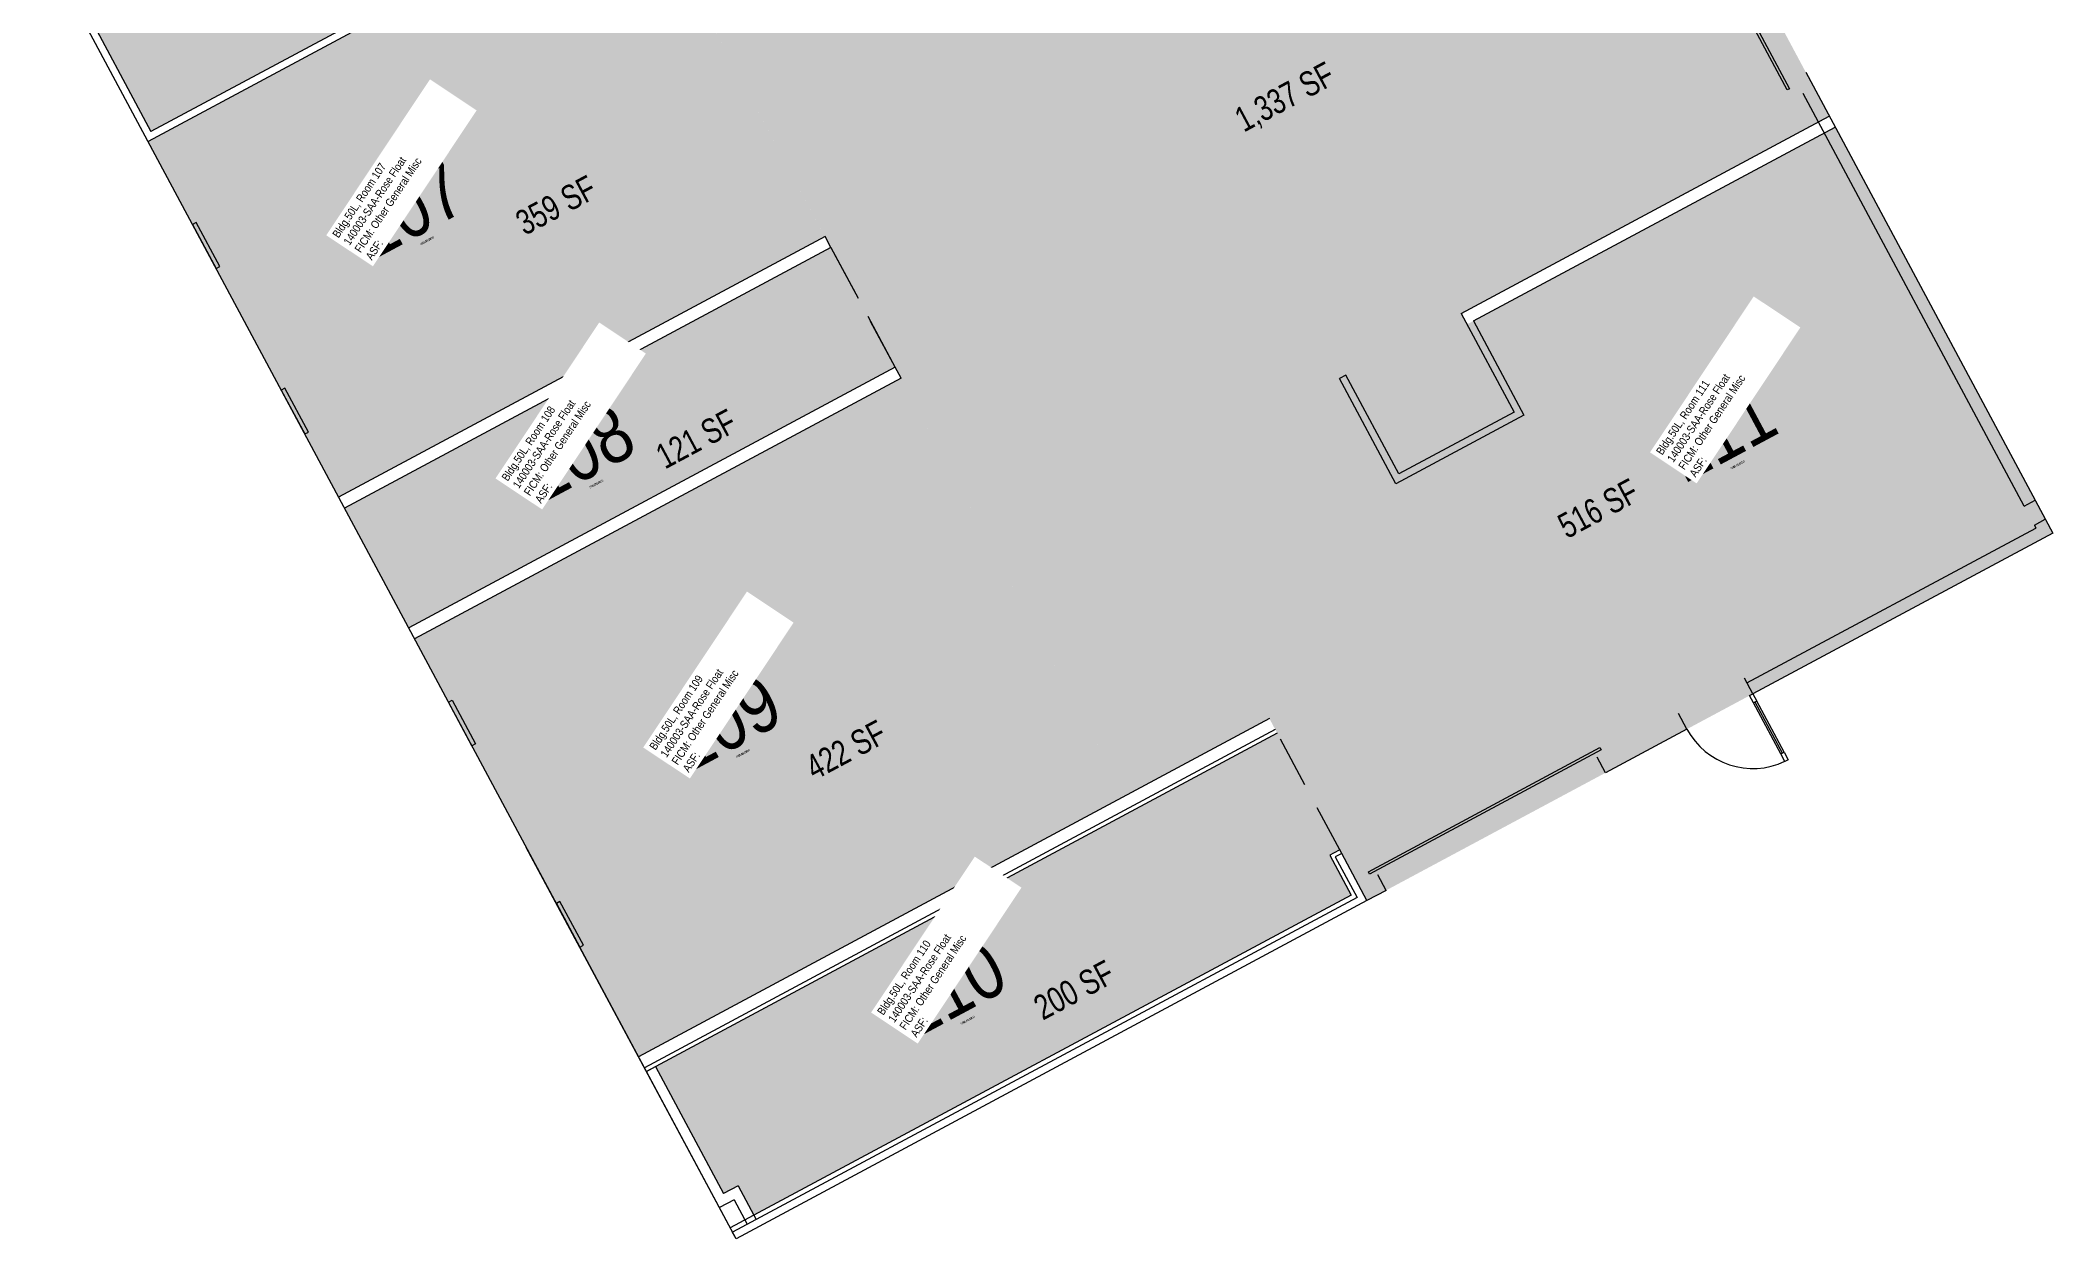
# Model space of a CAD drawing. Header units: inches. Extents: x 69176501 to 69177476, y 27690049 to 27691060.
# Drawn here: x 69176506 to 69177476, y 27690049 to 27690627 of the extents above; entities that cross this region are included whole.
import ezdxf
from ezdxf.enums import TextEntityAlignment as Align

# ---------------------------------------------------------------- set-up
doc = ezdxf.new("R2010")
doc.units = ezdxf.units.IN
doc.header["$LTSCALE"] = 100
doc.header["$MEASUREMENT"] = 0
doc.linetypes.add('DASHED2', pattern=[0.375, 0.25, -0.125])
for name, color, linetype in [('A-DOOR', 2, 'CONTINUOUS'), ('A-IDEN-RNUM', 7, 'CONTINUOUS'), ('A-IDEN-SNUM', 4, 'CONTINUOUS'), ('A-IDEN-VNUM', 4, 'CONTINUOUS'), ('A-WALL', 5, 'CONTINUOUS'), ('AREA-TEXT', 3, 'CONTINUOUS'), ('Rooms-Category-Color', 7, 'CONTINUOUS'), ('Rooms-College-Color', 7, 'CONTINUOUS'), ('Rooms-Department-Color', 7, 'CONTINUOUS'), ('Rooms-Division-Color', 7, 'CONTINUOUS'), ('Rooms-Information', 7, 'CONTINUOUS')]:
    doc.layers.add(name, color=color, linetype=linetype)
doc.styles.add('CP_AREA', font='arial.ttf', dxfattribs={"height": 15})
doc.styles.add('CP_ROOMSNUMBER', font='arial.ttf', dxfattribs={"height": 1})
doc.styles.add('CP_ROOMVNUMBER', font='arial.ttf', dxfattribs={"width": 0.85, "height": 0.075})

msp = doc.modelspace()

# ---------------------------------------------------------------- hatches: boundary and pattern name
at = {"layer": 'Rooms-Category-Color', "true_color": 0xfbafa2}
for points in [[(69177182.42, 27690936.56), (69177031.7, 27690855.79), (69177041.61, 27690837.28), (69176792.17, 27690703.61), (69177028.58, 27690262.46), (69177098.21, 27690299.77), (69177159.12, 27690412.96), (69177131.96, 27690463.65), (69177368.05, 27690590.16)], [(69176505.77, 27690682.31), (69176696.38, 27690784.45), (69176707.81, 27690763.12), (69176719.27, 27690769.26), (69176761.21, 27690690.99), (69176559.15, 27690582.71)], [(69176557.72, 27690577.97), (69176792.17, 27690703.61), (69176884.04, 27690532.17), (69176649.58, 27690406.53)], [(69177370.88, 27690584.87), (69177193.41, 27690489.77), (69177190.57, 27690495.06), (69177131.96, 27690463.65), (69177159.12, 27690412.96), (69177098.21, 27690299.77), (69177145.2, 27690212.07), (69177475.74, 27690389.19)], [(69176652.42, 27690401.24), (69176886.88, 27690526.88), (69176917.81, 27690469.15), (69176683.36, 27690343.51)], [(69176686.19, 27690338.22), (69176920.65, 27690463.86), (69177028.58, 27690262.46), (69176794.12, 27690136.82)], [(69176802.3, 27690132.13), (69177101.99, 27690292.72), (69177132.1, 27690236.53), (69177127.25, 27690233.93), (69177137.52, 27690214.76), (69176849.74, 27690060.54), (69176842.18, 27690074.65), (69176835.13, 27690070.87)]]:
    msp.add_hatch(color=21, dxfattribs=at).paths.add_polyline_path(points)
at = {"layer": 'Rooms-College-Color', "true_color": 0xadadad}
for points in [[(69177182.42, 27690936.56), (69177031.7, 27690855.79), (69177041.61, 27690837.28), (69176792.17, 27690703.61), (69177028.58, 27690262.46), (69177098.21, 27690299.77), (69177159.12, 27690412.96), (69177131.96, 27690463.65), (69177368.05, 27690590.16)], [(69176505.77, 27690682.31), (69176696.38, 27690784.45), (69176707.81, 27690763.12), (69176719.27, 27690769.26), (69176761.21, 27690690.99), (69176559.15, 27690582.71)], [(69176557.72, 27690577.97), (69176792.17, 27690703.61), (69176884.04, 27690532.17), (69176649.58, 27690406.53)], [(69177370.88, 27690584.87), (69177193.41, 27690489.77), (69177190.57, 27690495.06), (69177131.96, 27690463.65), (69177159.12, 27690412.96), (69177098.21, 27690299.77), (69177145.2, 27690212.07), (69177475.74, 27690389.19)], [(69176652.42, 27690401.24), (69176886.88, 27690526.88), (69176917.81, 27690469.15), (69176683.36, 27690343.51)], [(69176686.19, 27690338.22), (69176920.65, 27690463.86), (69177028.58, 27690262.46), (69176794.12, 27690136.82)], [(69176802.3, 27690132.13), (69177101.99, 27690292.72), (69177132.1, 27690236.53), (69177127.25, 27690233.93), (69177137.52, 27690214.76), (69176849.74, 27690060.54), (69176842.18, 27690074.65), (69176835.13, 27690070.87)]]:
    msp.add_hatch(color=253, dxfattribs=at).paths.add_polyline_path(points)
at = {"layer": 'Rooms-Department-Color', "true_color": 0x604aed}
for points in [[(69177182.42, 27690936.56), (69177031.7, 27690855.79), (69177041.61, 27690837.28), (69176792.17, 27690703.61), (69177028.58, 27690262.46), (69177098.21, 27690299.77), (69177159.12, 27690412.96), (69177131.96, 27690463.65), (69177368.05, 27690590.16)], [(69176505.77, 27690682.31), (69176696.38, 27690784.45), (69176707.81, 27690763.12), (69176719.27, 27690769.26), (69176761.21, 27690690.99), (69176559.15, 27690582.71)], [(69176557.72, 27690577.97), (69176792.17, 27690703.61), (69176884.04, 27690532.17), (69176649.58, 27690406.53)], [(69177370.88, 27690584.87), (69177193.41, 27690489.77), (69177190.57, 27690495.06), (69177131.96, 27690463.65), (69177159.12, 27690412.96), (69177098.21, 27690299.77), (69177145.2, 27690212.07), (69177475.74, 27690389.19)], [(69176652.42, 27690401.24), (69176886.88, 27690526.88), (69176917.81, 27690469.15), (69176683.36, 27690343.51)], [(69176686.19, 27690338.22), (69176920.65, 27690463.86), (69177028.58, 27690262.46), (69176794.12, 27690136.82)], [(69176802.3, 27690132.13), (69177101.99, 27690292.72), (69177132.1, 27690236.53), (69177127.25, 27690233.93), (69177137.52, 27690214.76), (69176849.74, 27690060.54), (69176842.18, 27690074.65), (69176835.13, 27690070.87)]]:
    msp.add_hatch(color=173, dxfattribs=at).paths.add_polyline_path(points)
at = {"layer": 'Rooms-Division-Color', "true_color": 0x604aed}
for points in [[(69177182.42, 27690936.56), (69177031.7, 27690855.79), (69177041.61, 27690837.28), (69176792.17, 27690703.61), (69177028.58, 27690262.46), (69177098.21, 27690299.77), (69177159.12, 27690412.96), (69177131.96, 27690463.65), (69177368.05, 27690590.16)], [(69176505.77, 27690682.31), (69176696.38, 27690784.45), (69176707.81, 27690763.12), (69176719.27, 27690769.26), (69176761.21, 27690690.99), (69176559.15, 27690582.71)], [(69176557.72, 27690577.97), (69176792.17, 27690703.61), (69176884.04, 27690532.17), (69176649.58, 27690406.53)], [(69177370.88, 27690584.87), (69177193.41, 27690489.77), (69177190.57, 27690495.06), (69177131.96, 27690463.65), (69177159.12, 27690412.96), (69177098.21, 27690299.77), (69177145.2, 27690212.07), (69177475.74, 27690389.19)], [(69176652.42, 27690401.24), (69176886.88, 27690526.88), (69176917.81, 27690469.15), (69176683.36, 27690343.51)], [(69176686.19, 27690338.22), (69176920.65, 27690463.86), (69177028.58, 27690262.46), (69176794.12, 27690136.82)], [(69176802.3, 27690132.13), (69177101.99, 27690292.72), (69177132.1, 27690236.53), (69177127.25, 27690233.93), (69177137.52, 27690214.76), (69176849.74, 27690060.54), (69176842.18, 27690074.65), (69176835.13, 27690070.87)]]:
    msp.add_hatch(color=173, dxfattribs=at).paths.add_polyline_path(points)

# ---------------------------------------------------------------- linework, layer by layer
at = {"layer": 'A-DOOR'}
for p, q in [((69177344.74, 27690282.74), (69177331.53, 27690307.38)), ((69177345.51, 27690283.15), (69177332.3, 27690307.79)), ((69177346.28, 27690283.56), (69177333.07, 27690308.21))]:
    msp.add_line(p, q, dxfattribs=at)
for points in [[(69177243.71, 27690799.55), (69177348.84, 27690603.36), (69177347.74, 27690602.77), (69177242.61, 27690798.96), (69177243.71, 27690799.55)], [(69177258.08, 27690284.69), (69177146.51, 27690224.9), (69177145.92, 27690226), (69177257.49, 27690285.79), (69177258.08, 27690284.69)]]:
    msp.add_lwpolyline(points, dxfattribs=at)
for points in [[(69177333.07, 27690308.21), (69177331.53, 27690307.38), (69177329.64, 27690310.91), (69177331.18, 27690311.73)], [(69177344.74, 27690282.74), (69177346.28, 27690283.56), (69177348.19, 27690280), (69177346.65, 27690279.18)]]:
    msp.add_lwpolyline(points, close=True, dxfattribs=at)
msp.add_arc((69177331.18, 27690311.73), 36, 208.18583, 295.39952, dxfattribs=at)
at = {"layer": 'A-WALL'}
for p, q in [((69176726.84, 27690672.57), (69176559.15, 27690582.71)), ((69176728.49, 27690669.48), (69176557.71, 27690577.97)), ((69176841.11, 27690049.12), (69176518.04, 27690652.01)), ((69176520.18, 27690655.42), (69176559.15, 27690582.71)), ((69177356.71, 27690611.31), (69177475.74, 27690389.19)), ((69177461.98, 27690402.17), (69177355.44, 27690600.99)), ((69177190.57, 27690495.06), (69177368.05, 27690590.16)), ((69177196.49, 27690491.42), (69177370.88, 27690584.87)), ((69176884.04, 27690532.17), (69176649.58, 27690406.53)), ((69176886.88, 27690526.88), (69176652.42, 27690401.24)), ((69177190.57, 27690495.06), (69177216.08, 27690447.46)), ((69177196.49, 27690491.42), (69177220.82, 27690446.03)), ((69176917.81, 27690469.15), (69176683.36, 27690343.51)), ((69176920.65, 27690463.86), (69176686.19, 27690338.22)), ((69177135.05, 27690465.3), (69177131.96, 27690463.65)), ((69177159.12, 27690412.96), (69177131.96, 27690463.65)), ((69177160.55, 27690417.7), (69177135.05, 27690465.3)), ((69177216.08, 27690447.46), (69177160.55, 27690417.7)), ((69177220.82, 27690446.03), (69177159.12, 27690412.96)), ((69177461.98, 27690402.17), (69177467.27, 27690405)), ((69177328.35, 27690317.02), (69177467.61, 27690391.65)), ((69177475.74, 27690389.19), (69177331.18, 27690311.73)), ((69177466.87, 27690393.03), (69177472.16, 27690395.86)), ((69177466.87, 27690393.03), (69177467.61, 27690391.65)), ((69177331.18, 27690311.73), (69177327.17, 27690319.22)), ((69177299.45, 27690294.73), (69177295.44, 27690302.22)), ((69177098.21, 27690299.77), (69176794.12, 27690136.82)), ((69177101.04, 27690294.48), (69176796.95, 27690131.53)), ((69177101.99, 27690292.72), (69176797.9, 27690129.77)), ((69177299.45, 27690294.73), (69177260.23, 27690273.71)), ((69177260.23, 27690273.71), (69177256.21, 27690281.2)), ((69177260.23, 27690273.71), (69177256.21, 27690281.2)), ((69176841.11, 27690049.12), (69176740.04, 27690237.74)), ((69177154.46, 27690217.03), (69177150.44, 27690224.52)), ((69177154.46, 27690217.03), (69177145.2, 27690212.07)), ((69176842.18, 27690074.65), (69176835.13, 27690070.87)), ((69176842.18, 27690074.65), (69176850.87, 27690058.43)), ((69176840.14, 27690067.88), (69176833.08, 27690064.1)), ((69176840.14, 27690067.88), (69176846.46, 27690056.07))]:
    msp.add_line(p, q, dxfattribs=at)
at = {"layer": 'A-WALL', "linetype": 'DASHED2'}
for p, q in [((69176886.88, 27690526.88), (69176884.04, 27690532.17)), ((69176886.88, 27690526.88), (69176917.81, 27690469.15)), ((69176917.81, 27690469.15), (69176886.88, 27690526.88)), ((69176920.65, 27690463.86), (69176917.81, 27690469.15)), ((69177133.04, 27690234.77), (69177101.04, 27690294.48))]:
    msp.add_line(p, q, dxfattribs=at)
at = {"layer": 'A-WALL'}
for points in [[(69176590.51, 27690516.77), (69176592.27, 27690517.72), (69176580.93, 27690538.87), (69176579.17, 27690537.93)], [(69176633.27, 27690436.97), (69176635.04, 27690437.91), (69176623.7, 27690459.07), (69176621.94, 27690458.12)], [(69176702.5, 27690307.79), (69176704.26, 27690308.73), (69176715.6, 27690287.58), (69176713.84, 27690286.63)], [(69176765.84, 27690189.58), (69176767.61, 27690190.53), (69176756.27, 27690211.68), (69176754.51, 27690210.74)]]:
    msp.add_lwpolyline(points, close=True, dxfattribs=at)
for points in [[(69177133.04, 27690234.77), (69177132.1, 27690236.53), (69177129.01, 27690234.88), (69177127.25, 27690233.93), (69177137.52, 27690214.76), (69176838.28, 27690054.4)], [(69177145.2, 27690212.07), (69177133.04, 27690234.77), (69177129.96, 27690233.11), (69177140.42, 27690213.59), (69176839.41, 27690052.29)], [(69177145.2, 27690212.07), (69176841.11, 27690049.12), (69176839.31, 27690052.48)], [(69176797.9, 27690129.77), (69176802.3, 27690132.13), (69176835.13, 27690070.87)]]:
    msp.add_lwpolyline(points, dxfattribs=at)

# ---------------------------------------------------------------- texts
at = {"layer": 'A-IDEN-RNUM', "style": 'CP_ROOMSNUMBER', "width": 0.85}
for s, p in [('0107-00', (69176692.38, 27690529.65)), ('0111-00', (69177324.12, 27690421.67)), ('0108-00', (69176773.95, 27690412.45)), ('0109-00', (69176844.68, 27690282.54)), ('0110-00', (69176953.04, 27690154.02))]:
    msp.add_text(s, height=1, rotation=28.18583, dxfattribs=at).set_placement(p, align=Align.CENTER)
at = {"layer": 'A-IDEN-SNUM', "style": 'CP_ROOMSNUMBER', "width": 0.85}
for s, p in [('050L010700', (69176692.38, 27690529.65)), ('050L011100', (69177324.12, 27690421.67)), ('050L010800', (69176773.95, 27690412.45)), ('050L010900', (69176844.68, 27690282.54)), ('050L011000', (69176953.04, 27690154.02))]:
    msp.add_text(s, height=1, rotation=28.18583, dxfattribs=at).set_placement(p, align=Align.CENTER)
at = {"layer": 'A-IDEN-VNUM', "style": 'CP_ROOMVNUMBER', "width": 0.85}
for s, p in [('107', (69176689.7, 27690533.33)), ('111', (69177321.44, 27690425.34)), ('108', (69176771.27, 27690416.12)), ('109', (69176842, 27690286.21)), ('110', (69176950.37, 27690157.69))]:
    msp.add_text(s, height=27, rotation=28.18583, dxfattribs=at).set_placement(p, align=Align.CENTER)
at = {"layer": 'AREA-TEXT', "style": 'CP_AREA', "width": 0.75}
for s, p in [('1,337 SF', (69177105.5, 27690599.51)), ('359 SF', (69176754.33, 27690547.27)), ('121 SF', (69176821.89, 27690434.64)), ('516 SF', (69177256.62, 27690401.11)), ('422 SF', (69176894.03, 27690284.75)), ('200 SF', (69177004, 27690169.04))]:
    msp.add_text(s, height=12, rotation=28.18583, dxfattribs=at).set_placement(p, align=Align.MIDDLE_CENTER)

# ---------------------------------------------------------------- next in the draw order: texts
at = {"layer": 'Rooms-Information', "char_height": 3.8571, "width": 86.4, "attachment_point": 7, "rotation": 56.37166, "style": 'CP_ROOMVNUMBER', "bg_fill": 3, "box_fill_scale": 1.5, "bg_fill_color": 256, "bg_fill_true_color": 13158600, "bg_fill_transparency": 0}
for s, insert in [('Bldg.50L, Room 107^M^J140003-SAA-Rose Float^M^JFICM: Other General Misc^M^JASF: ', (69176665.62, 27690520.42)), ('Bldg.50L, Room 111^M^J140003-SAA-Rose Float^M^JFICM: Other General Misc^M^JASF: ', (69177303.62, 27690415.79)), ('Bldg.50L, Room 108^M^J140003-SAA-Rose Float^M^JFICM: Other General Misc^M^JASF: ', (69176747.19, 27690403.22)), ('Bldg.50L, Room 109^M^J140003-SAA-Rose Float^M^JFICM: Other General Misc^M^JASF: ', (69176818.4, 27690273.56)), ('Bldg.50L, Room 110^M^J140003-SAA-Rose Float^M^JFICM: Other General Misc^M^JASF: ', (69176928.21, 27690145.82))]:
    msp.add_mtext(s, dxfattribs=dict(at, insert=insert))

doc.saveas('drawing.dxf')
